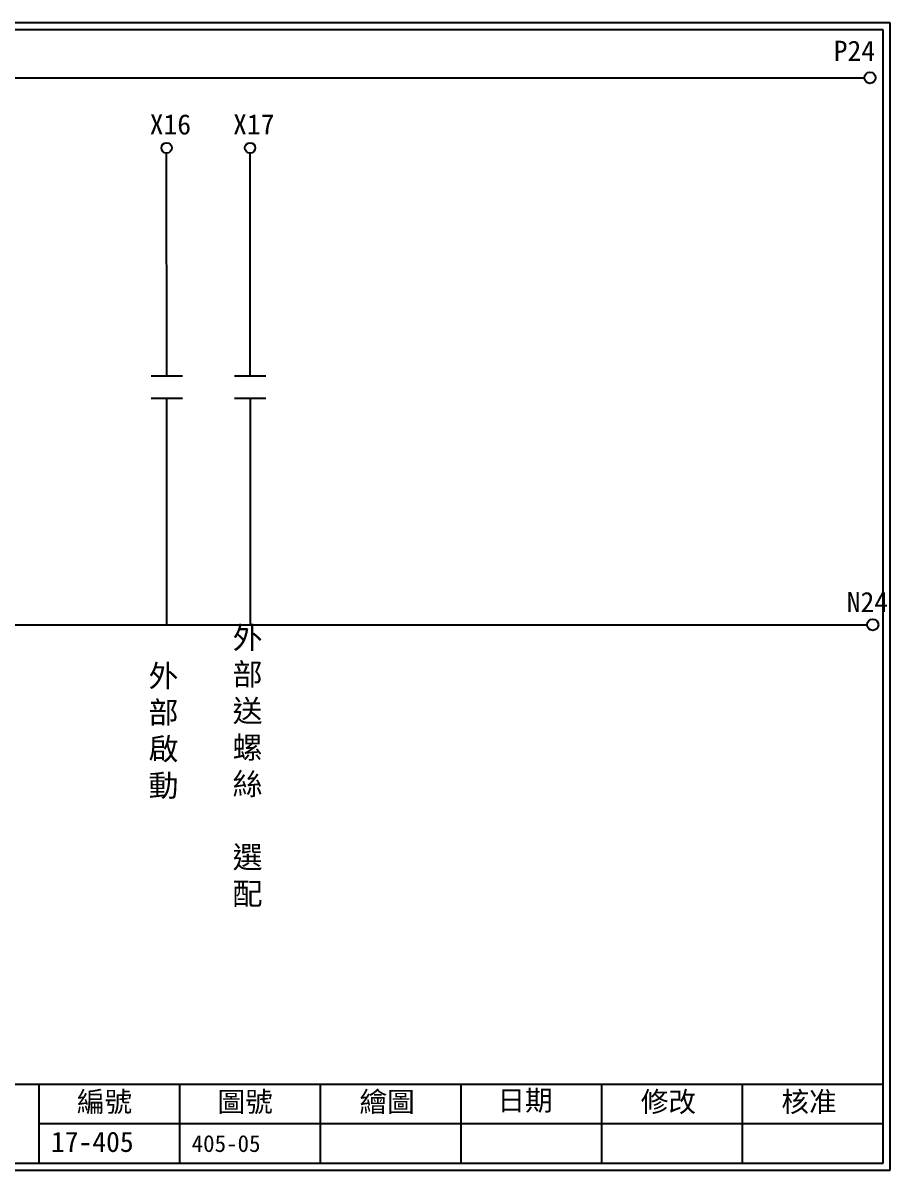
# Model space of a CAD drawing. Extents: x 627 to 914, y 3 to 207.
# Drawn here: x 760.1 to 914.2, y 3 to 207 of the extents above; entities that cross this region are included whole.
import ezdxf

# ---------------------------------------------------------------- set-up
doc = ezdxf.new("R2010")
doc.units = 0
doc.layers.get('0').update_dxf_attribs({"linetype": 'CONTINUOUS'})
doc.layers.add('圖框層', color=7, linetype='CONTINUOUS')
doc.layers.add('標尺寸層', color=3, linetype='CONTINUOUS')
doc.styles.add('CNS', font='romanc.shx', dxfattribs={"bigfont": 'chineset.shx'})
doc.styles.add('STSL', font='kaiu.ttf')

msp = doc.modelspace()

# ---------------------------------------------------------------- linework, layer by layer
for p, q in [((785.65, 144.25), (785.62, 183.82)), ((800.46, 144.25), (800.44, 183.82)), ((785.62, 140.27), (785.62, 99.86)), ((800.44, 140.27), (800.44, 99.86))]:
    msp.add_line(p, q)
for centre in [(910.63, 197.22), (911.12, 99.96)]:
    msp.add_circle(centre, 1)
at = {"layer": '圖框層', "color": 7}
for p, q in [((914.2, 206.97), (627.2, 206.97)), ((914.2, 3), (914.2, 206.97)), ((912.95, 205.72), (628.45, 205.72)), ((912.95, 4.25), (912.95, 205.72)), ((628.45, 18.25), (912.95, 18.25)), ((762.95, 4.25), (762.95, 18.25)), ((787.95, 4.25), (787.95, 18.25)), ((812.95, 4.25), (812.95, 18.25)), ((837.95, 4.25), (837.95, 18.25)), ((862.95, 4.25), (862.95, 18.25)), ((887.95, 4.25), (887.95, 18.25)), ((762.95, 11.25), (912.95, 11.25)), ((628.45, 4.25), (912.95, 4.25)), ((627.2, 3), (914.2, 3))]:
    msp.add_line(p, q, dxfattribs=at)
at = {"layer": '標尺寸層', "color": 7}
for p, q in [((632.04, 197.22), (909.63, 197.22)), ((782.86, 144.25), (788.43, 144.25)), ((797.68, 144.25), (803.25, 144.25)), ((782.86, 140.27), (788.43, 140.27)), ((797.68, 140.27), (803.25, 140.27)), ((632.25, 99.96), (910.12, 99.96))]:
    msp.add_line(p, q, dxfattribs=at)
for centre in [(785.62, 184.74), (800.44, 184.74)]:
    msp.add_circle(centre, 0.92, dxfattribs=at)

# ---------------------------------------------------------------- texts
at = {"layer": '圖框層', "color": 4, "style": 'STSL'}
for s, height, p in [('P24', 3.6, (904.19, 200.22)), ('X16', 3.6, (782.61, 187.14)), ('X17', 3.6, (797.43, 187.14)), ('N24', 3.6, (906.5, 102.2)), ('編號', 3.6, (769.66, 13.34)), ('圖號', 3.6, (794.66, 13.34)), ('繪圖', 3.6, (819.89, 13.34)), ('日期', 3.6, (844.41, 13.59)), ('修改', 3.6, (869.89, 13.34)), ('核准', 3.6, (894.89, 13.34)), ('17-405', 3.6, (765.06, 6.22)), ('405-05', 3, (790.06, 6.22))]:
    msp.add_text(s, height=height, dxfattribs=at).set_placement(p)
at = {"layer": '標尺寸層', "color": 7, "char_height": 3.9, "width": 8.6627, "attachment_point": 5, "style": 'CNS'}
for s, insert in [('{\\fDFKai-SB|b0|i0|c136|p65;外部送螺絲\\P\\P選配}', (800, 74.69)), ('{\\fDFKai-SB|b0|i0|c136|p65;外部啟動}', (785.06, 80.89))]:
    msp.add_mtext(s, dxfattribs=dict(at, insert=insert))

doc.saveas('drawing.dxf')
